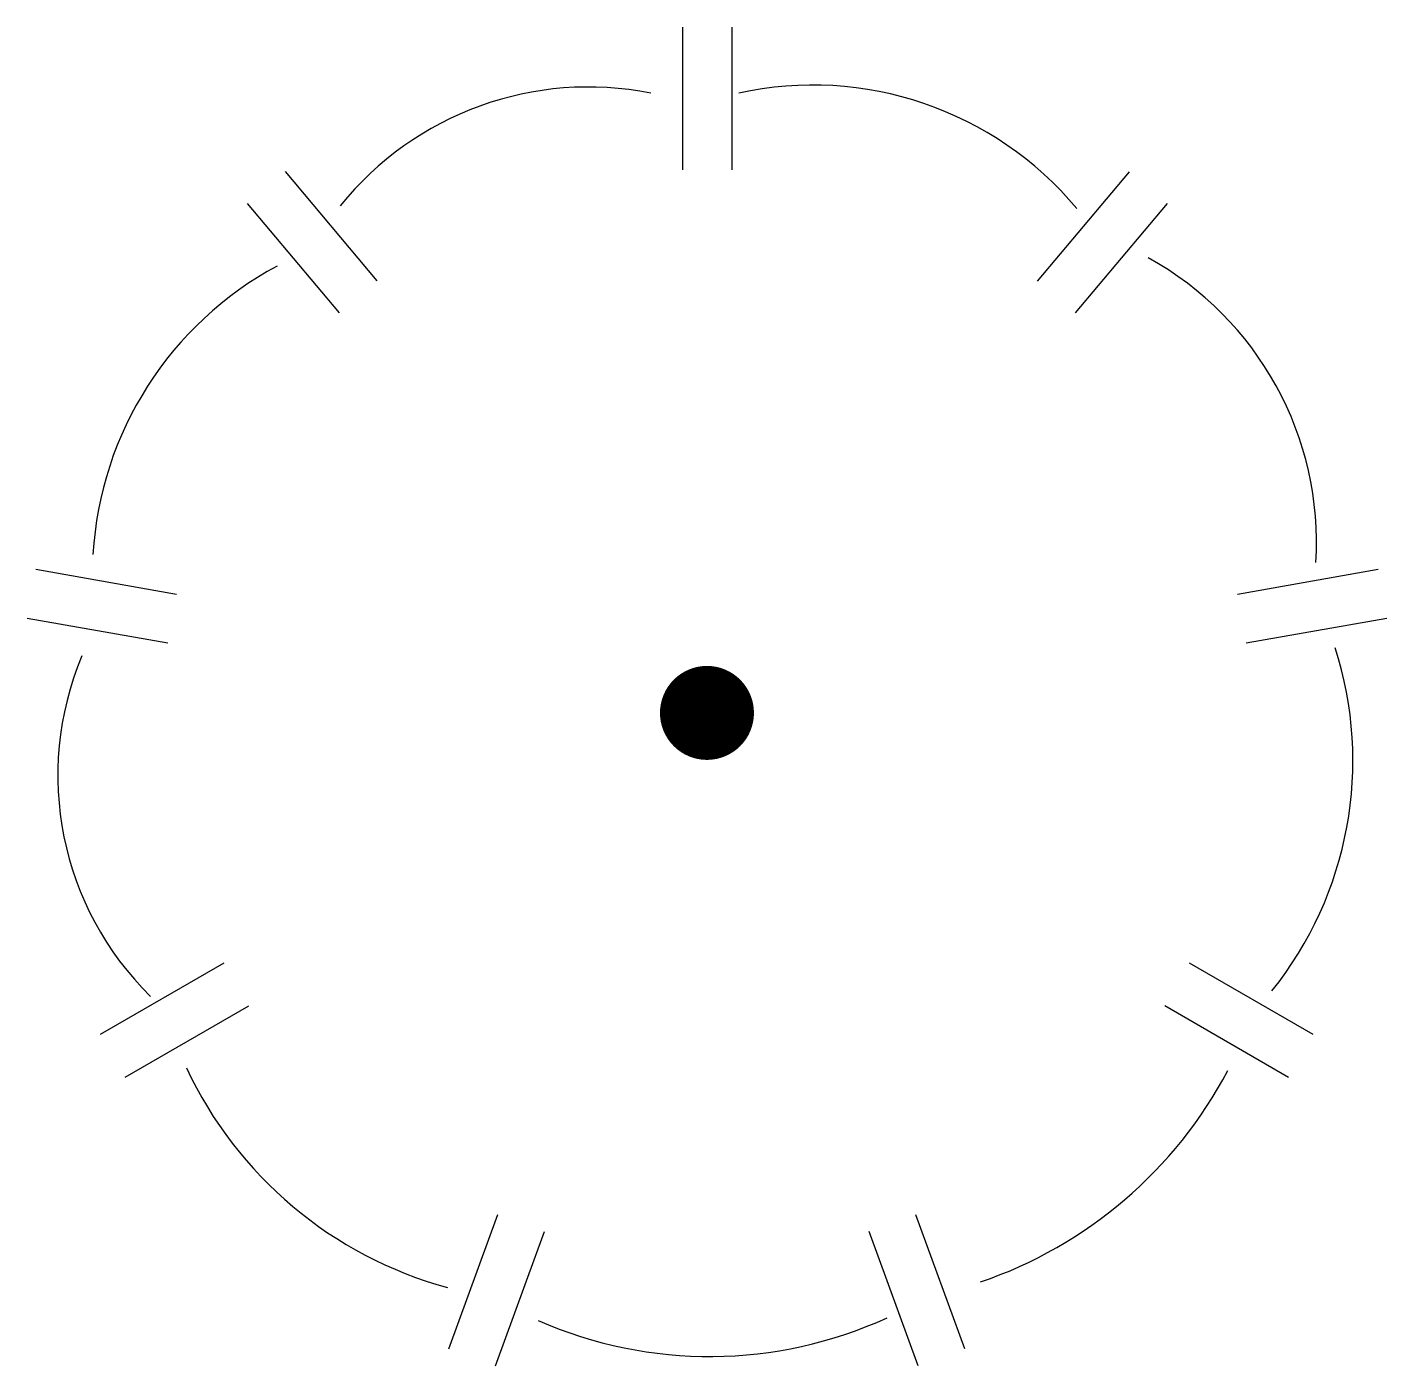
# Model space of a CAD drawing. Extents: x -0.99 to 0.99, y -0.95 to 1.
import ezdxf

# ---------------------------------------------------------------- set-up
doc = ezdxf.new("R2010")
doc.units = 0
doc.header["$LTSCALE"] = 0.01
doc.header["$MEASUREMENT"] = 0
doc.layers.get('0').update_dxf_attribs({"lineweight": 20})

msp = doc.modelspace()

# ---------------------------------------------------------------- linework, layer by layer
at = {"color": 0, "linetype": 'ByBlock', "lineweight": -2}
for p, q in [((-0.0357, 0.9959), (-0.0357, 0.7885)), ((0.0362, 0.9959), (0.0362, 0.7885)), ((-0.6124, 0.7861), (-0.4791, 0.6273)), ((0.6128, 0.7858), (0.4795, 0.627)), ((-0.6675, 0.7399), (-0.5342, 0.5811)), ((0.6679, 0.7396), (0.5346, 0.5808)), ((-0.9745, 0.2086), (-0.7703, 0.1726)), ((0.9745, 0.2081), (0.7703, 0.1721)), ((-0.9869, 0.1378), (-0.7827, 0.1018)), ((0.987, 0.1373), (0.7828, 0.1013)), ((-0.8805, -0.4666), (-0.701, -0.3629)), ((0.8803, -0.467), (0.7007, -0.3633)), ((-0.8446, -0.5289), (-0.665, -0.4252)), ((0.8444, -0.5293), (0.6648, -0.4256)), ((-0.3746, -0.9234), (-0.3037, -0.7286)), ((0.3742, -0.9236), (0.3032, -0.7287)), ((-0.307, -0.948), (-0.2361, -0.7532)), ((0.3066, -0.9482), (0.2357, -0.7533))]:
    msp.add_line(p, q, dxfattribs=at)
at = {"color": 0, "linetype": 'ByBlock', "lineweight": -2, "const_width": 0.0683}
msp.add_lwpolyline([(-0.0341, 0, 1), (0.0341, 0, 1)], format="xyb", close=True, dxfattribs=at)
at = {"color": 0, "linetype": 'ByBlock', "lineweight": -2}
for centre, radius, start, end in [((-0.1719, 0.4459), 0.4631, 78.7487, 141.1142), ((0.1536, 0.4122), 0.4996, 39.8968, 102.4178), ((0.4129, 0.2474), 0.472, 356.4584, 61.1524), ((-0.3826, 0.2), 0.5098, 118.2874, 176.5981), ((-0.4934, -0.091), 0.4491, 157.2367, 225.5741), ((0.4031, -0.0693), 0.5347, 321.2756, 17.8606), ((-0.2214, -0.2651), 0.5902, 205.0984, 254.7334), ((0.1888, -0.2191), 0.6421, 288.9461, 332.1178), ((0.0038, -0.3151), 0.6195, 246.3072, 294.5945)]:
    msp.add_arc(centre, radius, start, end, dxfattribs=at)

doc.saveas('drawing.dxf')
